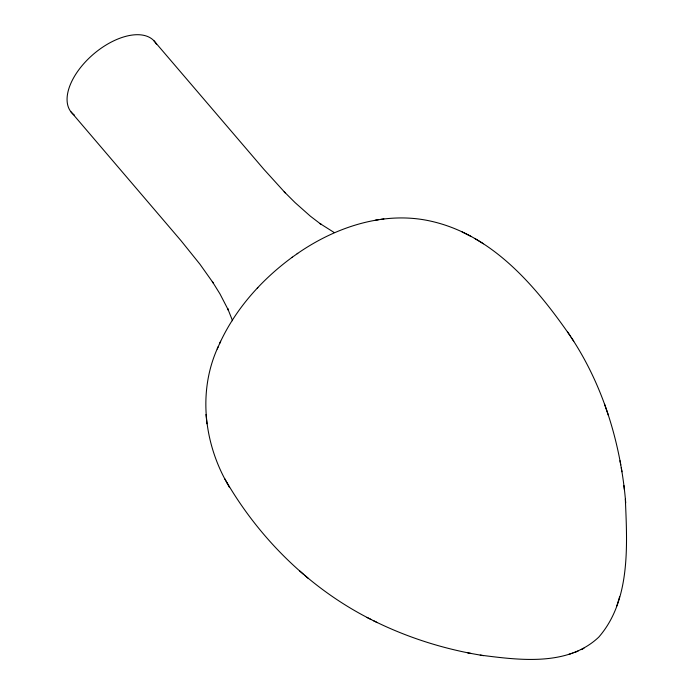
<?xml version="1.0" encoding="UTF-8"?>
<svg xmlns="http://www.w3.org/2000/svg" width="694" height="694" viewBox="0 0 694 694"><rect width="100%" height="100%" fill="white"/><g stroke="black" fill="none" stroke-linecap="round" stroke-linejoin="round"><path stroke-width="1.04" d="M480.239 655.101C519.051 660.072 567.484 666.656 598.731 637.161C630.933 600.258 627.194 544.686 625.346 499.203M616.862 605.836L619.595 596.814M218.306 346.506C198.007 389.907 203.68 441.783 226.947 482.842M219.59 343.634C235.457 308.934 261.707 279.604 292.33 257.17M217.196 349.03L220.649 341.24M257.292 288.14L257.847 287.576M297.153 253.752C335.41 227.112 384.051 210.646 430.679 221.126C492.497 234.867 535.846 286.301 570.234 335.922M291.879 257.491L297.752 253.327M582.57 648.933L583.992 648.205M581.251 649.619L582.821 648.812M574.658 652.429L576.358 651.753M576.558 651.666L578.119 651.041M568.915 654.329L570.737 653.748M571.292 653.566L572.966 653.037M375.298 220.215L378.343 219.764M380.728 219.408L383.921 218.94M373.311 620.61C404.212 635.999 437.298 646.964 471.183 653.47M467.643 652.846L483.51 655.683M224.726 478.704C258.602 538.076 309.793 588.633 371.047 619.473M366.953 617.426L377.336 622.631M462.152 231.943L470.844 236.316M333.988 232.403L319.804 223.433L321.192 224.448L310.322 216.138L295.08 202.613L284.202 191.761L285.234 192.837L263.894 169.327L153.851 40.668M475.13 238.701L483.458 243.776M304.484 575.1L308.11 578.276M299.582 570.841L303.235 574.033M70.979 111.847L180.995 240.662L199.959 264.241L213.188 282.9L212.329 281.599L219.963 293.892L228.447 310.287L227.736 308.657L232.551 320.749M571.084 337.223C603.615 386.341 620.887 444.498 625.728 502.916M567.553 331.862L573.756 341.257M227.033 482.972L229.263 487.127M608.369 415.272L604.595 404.272M620.02 460.738L620.748 464.885M621.251 467.721L621.954 471.764M205.988 414.465L206.448 418.855M206.491 419.341L206.959 423.808M623.941 485.531L624.348 489.487M74.353 115.057A54.644 29.885 -40.5 0 1 93.378 54.236A54.644 29.885 -40.5 0 1 156.601 44.52"/></g></svg>
